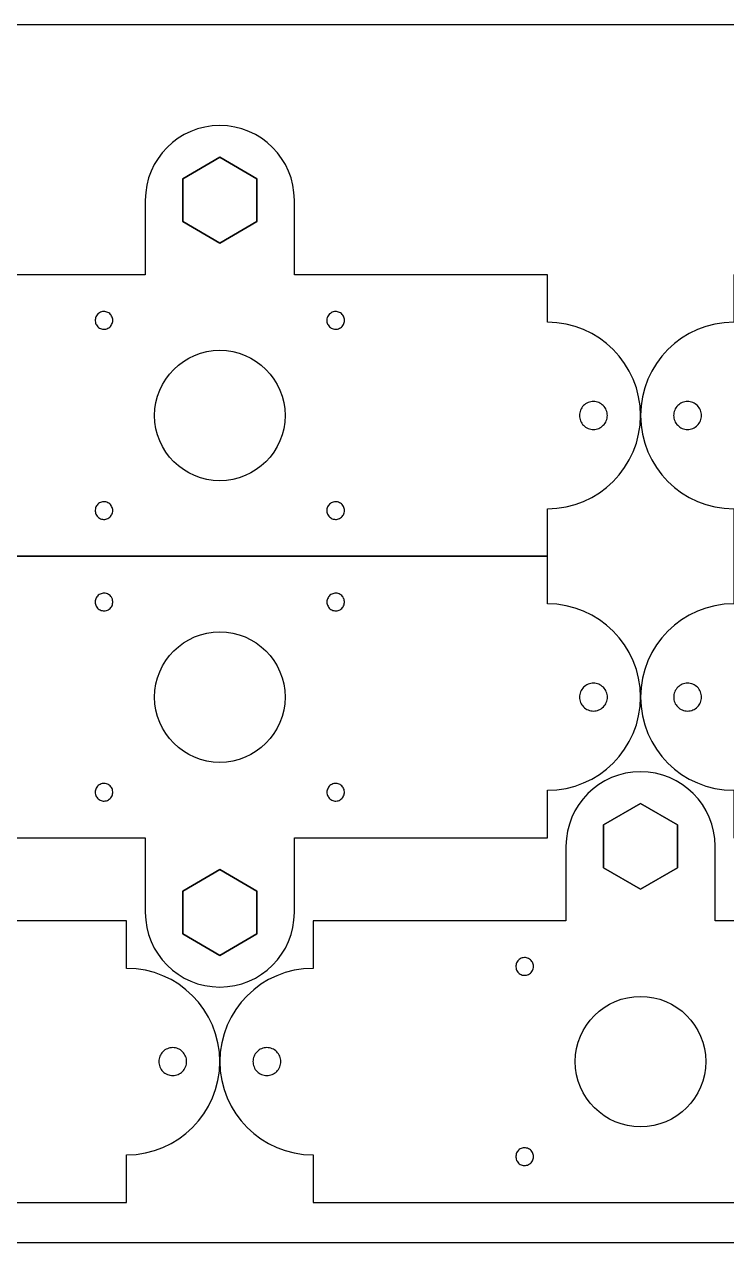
# Model space of a CAD drawing. Header units: millimetres. Extents: x 3269 to 3552, y 1534 to 1664.
# Drawn here: x 3344.6 to 3419.9, y 1533.8 to 1664.4 of the extents above; entities that cross this region are included whole.
import ezdxf

# ---------------------------------------------------------------- set-up
doc = ezdxf.new("R2010")
doc.units = ezdxf.units.MM

msp = doc.modelspace()

# ---------------------------------------------------------------- linework, layer by layer
at = {"color": 244, "true_color": 0x991b1e, "elevation": -6.6}
msp.add_lwpolyline([(3269.2, 1614.27), (3269.2, 1664.42), (3552.2, 1664.42), (3552.2, 1664.42), (3552.2, 1533.75), (3269.2, 1533.75), (3269.2, 1614.27)], dxfattribs=at)
for points, elevation in [([(3373.55, 1637.57), (3373.55, 1645.57, 1), (3357.55, 1645.57), (3357.55, 1637.57), (3330.4, 1637.57), (3330.4, 1632.47, 1), (3330.4, 1612.47), (3330.4, 1607.37), (3400.7, 1607.37), (3400.7, 1612.47, 1), (3400.7, 1632.47), (3400.7, 1637.57)], -6.6), ([(3463.85, 1637.57), (3463.85, 1645.57, 1), (3447.85, 1645.57), (3447.85, 1637.57), (3420.7, 1637.57), (3420.7, 1632.47, 1), (3420.7, 1612.47), (3420.7, 1607.37), (3491, 1607.37), (3491, 1612.47, 1), (3491, 1632.47), (3491, 1637.57)], -6.6), ([(3357.55, 1577.17), (3357.55, 1569.17, 1), (3373.55, 1569.17), (3373.55, 1577.17), (3400.7, 1577.17), (3400.7, 1582.27, 1), (3400.7, 1602.27), (3400.7, 1607.37), (3330.4, 1607.37), (3330.4, 1602.27, 1), (3330.4, 1582.27), (3330.4, 1577.17)], -6.6), ([(3447.85, 1577.17), (3447.85, 1569.17, 1), (3463.85, 1569.17), (3463.85, 1577.17), (3491, 1577.17), (3491, 1582.27, 1), (3491, 1602.27), (3491, 1607.37), (3420.7, 1607.37), (3420.7, 1602.27, 1), (3420.7, 1582.27), (3420.7, 1577.17)], -6.6), ([(3328.4, 1568.27), (3328.4, 1576.27, 1), (3312.4, 1576.27), (3312.4, 1568.27), (3285.25, 1568.27), (3285.25, 1563.17, 1), (3285.25, 1543.17), (3285.25, 1538.07), (3355.55, 1538.07), (3355.55, 1543.17, 1), (3355.55, 1563.17), (3355.55, 1568.27)], -4), ([(3418.7, 1568.27), (3418.7, 1576.27, 1), (3402.7, 1576.27), (3402.7, 1568.27), (3375.55, 1568.27), (3375.55, 1563.17, 1), (3375.55, 1543.17), (3375.55, 1538.07), (3445.85, 1538.07), (3445.85, 1543.17, 1), (3445.85, 1563.17), (3445.85, 1568.27)], -4)]:
    msp.add_lwpolyline(points, format="xyb", close=True, dxfattribs=dict(elevation=elevation))
at = {"flags": 128}
for points, elevation in [([(3361.57, 1647.87), (3365.54, 1650.17), (3369.52, 1647.87), (3369.52, 1643.27), (3365.54, 1640.97), (3361.57, 1643.27), (3361.57, 1647.87)], -3.6), ([(3365.54, 1650.17), (3361.57, 1647.87), (3361.57, 1643.27), (3365.54, 1640.97), (3369.52, 1643.27), (3369.52, 1647.87), (3365.54, 1650.17)], -3.6), ([(3354.06, 1632.68), (3354.05, 1632.8), (3354.03, 1632.91), (3353.99, 1633.02), (3353.94, 1633.12), (3353.88, 1633.22), (3353.81, 1633.32), (3353.73, 1633.4), (3353.64, 1633.47), (3353.53, 1633.52), (3353.42, 1633.57), (3353.32, 1633.6), (3353.2, 1633.62), (3353.08, 1633.63), (3352.97, 1633.61), (3352.86, 1633.59), (3352.74, 1633.55), (3352.64, 1633.5), (3352.54, 1633.43), (3352.45, 1633.36), (3352.38, 1633.27), (3352.31, 1633.18), (3352.25, 1633.07), (3352.21, 1632.97), (3352.19, 1632.85), (3352.17, 1632.73), (3352.17, 1632.62), (3352.19, 1632.5), (3352.21, 1632.39), (3352.25, 1632.28), (3352.31, 1632.18), (3352.38, 1632.08), (3352.45, 1631.99), (3352.54, 1631.92), (3352.64, 1631.85), (3352.74, 1631.8), (3352.86, 1631.76), (3352.97, 1631.74), (3353.08, 1631.73), (3353.2, 1631.73), (3353.32, 1631.75), (3353.42, 1631.78), (3353.53, 1631.83), (3353.64, 1631.89), (3353.73, 1631.95), (3353.81, 1632.03), (3353.88, 1632.13), (3353.94, 1632.23), (3353.99, 1632.33), (3354.03, 1632.44), (3354.05, 1632.56), (3354.06, 1632.68)], -3.6), ([(3354.06, 1632.68), (3354.05, 1632.8), (3354.03, 1632.91), (3353.99, 1633.02), (3353.94, 1633.12), (3353.88, 1633.22), (3353.81, 1633.32), (3353.73, 1633.4), (3353.64, 1633.47), (3353.53, 1633.52), (3353.42, 1633.57), (3353.32, 1633.6), (3353.2, 1633.62), (3353.08, 1633.63), (3352.97, 1633.61), (3352.86, 1633.59), (3352.74, 1633.55), (3352.64, 1633.5), (3352.54, 1633.43), (3352.45, 1633.36), (3352.38, 1633.27), (3352.31, 1633.18), (3352.25, 1633.07), (3352.21, 1632.97), (3352.19, 1632.85), (3352.17, 1632.73), (3352.17, 1632.62), (3352.19, 1632.5), (3352.21, 1632.39), (3352.25, 1632.28), (3352.31, 1632.18), (3352.38, 1632.08), (3352.45, 1631.99), (3352.54, 1631.92), (3352.64, 1631.85), (3352.74, 1631.8), (3352.86, 1631.76), (3352.97, 1631.74), (3353.08, 1631.73), (3353.2, 1631.73), (3353.32, 1631.75), (3353.42, 1631.78), (3353.53, 1631.83), (3353.64, 1631.89), (3353.73, 1631.95), (3353.81, 1632.03), (3353.88, 1632.13), (3353.94, 1632.23), (3353.99, 1632.33), (3354.03, 1632.44), (3354.05, 1632.56), (3354.06, 1632.68)], -3.6), ([(3378.92, 1632.68), (3378.92, 1632.8), (3378.9, 1632.91), (3378.86, 1633.02), (3378.81, 1633.12), (3378.75, 1633.22), (3378.68, 1633.32), (3378.59, 1633.4), (3378.5, 1633.47), (3378.4, 1633.52), (3378.29, 1633.57), (3378.18, 1633.6), (3378.07, 1633.62), (3377.95, 1633.63), (3377.84, 1633.61), (3377.72, 1633.59), (3377.61, 1633.55), (3377.51, 1633.5), (3377.41, 1633.43), (3377.32, 1633.36), (3377.25, 1633.27), (3377.18, 1633.18), (3377.12, 1633.07), (3377.08, 1632.97), (3377.05, 1632.85), (3377.04, 1632.73), (3377.04, 1632.62), (3377.05, 1632.5), (3377.08, 1632.39), (3377.12, 1632.28), (3377.18, 1632.18), (3377.25, 1632.08), (3377.32, 1631.99), (3377.41, 1631.92), (3377.51, 1631.85), (3377.61, 1631.8), (3377.72, 1631.76), (3377.84, 1631.74), (3377.95, 1631.73), (3378.07, 1631.73), (3378.18, 1631.75), (3378.29, 1631.78), (3378.4, 1631.83), (3378.5, 1631.89), (3378.59, 1631.95), (3378.68, 1632.03), (3378.75, 1632.13), (3378.81, 1632.23), (3378.86, 1632.33), (3378.9, 1632.44), (3378.92, 1632.56), (3378.92, 1632.68)], -3.6), ([(3407.14, 1622.47), (3407.13, 1622.62), (3407.11, 1622.76), (3407.08, 1622.91), (3407.03, 1623.05), (3406.96, 1623.18), (3406.89, 1623.3), (3406.8, 1623.42), (3406.7, 1623.53), (3406.59, 1623.63), (3406.47, 1623.72), (3406.35, 1623.79), (3406.22, 1623.85), (3406.08, 1623.91), (3405.93, 1623.94), (3405.79, 1623.96), (3405.64, 1623.97), (3405.5, 1623.96), (3405.35, 1623.94), (3405.21, 1623.91), (3405.07, 1623.85), (3404.94, 1623.79), (3404.81, 1623.72), (3404.7, 1623.63), (3404.59, 1623.53), (3404.49, 1623.42), (3404.4, 1623.3), (3404.33, 1623.18), (3404.26, 1623.05), (3404.21, 1622.91), (3404.18, 1622.76), (3404.16, 1622.62), (3404.15, 1622.47), (3404.16, 1622.33), (3404.18, 1622.18), (3404.21, 1622.04), (3404.26, 1621.9), (3404.33, 1621.77), (3404.4, 1621.64), (3404.49, 1621.52), (3404.59, 1621.42), (3404.7, 1621.32), (3404.81, 1621.23), (3404.94, 1621.15), (3405.07, 1621.09), (3405.21, 1621.04), (3405.35, 1621.01), (3405.5, 1620.98), (3405.64, 1620.98), (3405.79, 1620.98), (3405.93, 1621.01), (3406.08, 1621.04), (3406.22, 1621.09), (3406.35, 1621.15), (3406.47, 1621.23), (3406.59, 1621.32), (3406.7, 1621.42), (3406.8, 1621.52), (3406.89, 1621.64), (3406.96, 1621.77), (3407.03, 1621.9), (3407.08, 1622.04), (3407.11, 1622.18), (3407.13, 1622.33), (3407.14, 1622.47)], -3.6), ([(3407.14, 1622.47), (3407.13, 1622.62), (3407.11, 1622.76), (3407.08, 1622.91), (3407.03, 1623.05), (3406.96, 1623.18), (3406.89, 1623.3), (3406.8, 1623.42), (3406.7, 1623.53), (3406.59, 1623.63), (3406.47, 1623.72), (3406.35, 1623.79), (3406.22, 1623.85), (3406.08, 1623.91), (3405.93, 1623.94), (3405.79, 1623.96), (3405.64, 1623.97), (3405.5, 1623.96), (3405.35, 1623.94), (3405.21, 1623.91), (3405.07, 1623.85), (3404.94, 1623.79), (3404.81, 1623.72), (3404.7, 1623.63), (3404.59, 1623.53), (3404.49, 1623.42), (3404.4, 1623.3), (3404.33, 1623.18), (3404.26, 1623.05), (3404.21, 1622.91), (3404.18, 1622.76), (3404.16, 1622.62), (3404.15, 1622.47), (3404.16, 1622.33), (3404.18, 1622.18), (3404.21, 1622.04), (3404.26, 1621.9), (3404.33, 1621.77), (3404.4, 1621.64), (3404.49, 1621.52), (3404.59, 1621.42), (3404.7, 1621.32), (3404.81, 1621.23), (3404.94, 1621.15), (3405.07, 1621.09), (3405.21, 1621.04), (3405.35, 1621.01), (3405.5, 1620.98), (3405.64, 1620.98), (3405.79, 1620.98), (3405.93, 1621.01), (3406.08, 1621.04), (3406.22, 1621.09), (3406.35, 1621.15), (3406.47, 1621.23), (3406.59, 1621.32), (3406.7, 1621.42), (3406.8, 1621.52), (3406.89, 1621.64), (3406.96, 1621.77), (3407.03, 1621.9), (3407.08, 1622.04), (3407.11, 1622.18), (3407.13, 1622.33), (3407.14, 1622.47)], -3.6), ([(3417.24, 1622.47), (3417.24, 1622.62), (3417.21, 1622.76), (3417.18, 1622.91), (3417.13, 1623.05), (3417.07, 1623.18), (3416.99, 1623.3), (3416.9, 1623.42), (3416.81, 1623.53), (3416.7, 1623.63), (3416.58, 1623.72), (3416.45, 1623.79), (3416.32, 1623.85), (3416.18, 1623.91), (3416.04, 1623.94), (3415.9, 1623.96), (3415.75, 1623.97), (3415.6, 1623.96), (3415.46, 1623.94), (3415.32, 1623.91), (3415.17, 1623.85), (3415.04, 1623.79), (3414.92, 1623.72), (3414.8, 1623.63), (3414.69, 1623.53), (3414.59, 1623.42), (3414.5, 1623.3), (3414.43, 1623.18), (3414.37, 1623.05), (3414.32, 1622.91), (3414.28, 1622.76), (3414.26, 1622.62), (3414.25, 1622.47), (3414.26, 1622.33), (3414.28, 1622.18), (3414.32, 1622.04), (3414.37, 1621.9), (3414.43, 1621.77), (3414.5, 1621.64), (3414.59, 1621.52), (3414.69, 1621.42), (3414.8, 1621.32), (3414.92, 1621.23), (3415.04, 1621.15), (3415.17, 1621.09), (3415.32, 1621.04), (3415.46, 1621.01), (3415.6, 1620.98), (3415.75, 1620.98), (3415.9, 1620.98), (3416.04, 1621.01), (3416.18, 1621.04), (3416.32, 1621.09), (3416.45, 1621.15), (3416.58, 1621.23), (3416.7, 1621.32), (3416.81, 1621.42), (3416.9, 1621.52), (3416.99, 1621.64), (3417.07, 1621.77), (3417.13, 1621.9), (3417.18, 1622.04), (3417.21, 1622.18), (3417.24, 1622.33), (3417.24, 1622.47)], -3.6), ([(3417.24, 1622.47), (3417.24, 1622.62), (3417.21, 1622.76), (3417.18, 1622.91), (3417.13, 1623.05), (3417.07, 1623.18), (3416.99, 1623.3), (3416.9, 1623.42), (3416.81, 1623.53), (3416.7, 1623.63), (3416.58, 1623.72), (3416.45, 1623.79), (3416.32, 1623.85), (3416.18, 1623.91), (3416.04, 1623.94), (3415.9, 1623.96), (3415.75, 1623.97), (3415.6, 1623.96), (3415.46, 1623.94), (3415.32, 1623.91), (3415.17, 1623.85), (3415.04, 1623.79), (3414.92, 1623.72), (3414.8, 1623.63), (3414.69, 1623.53), (3414.59, 1623.42), (3414.5, 1623.3), (3414.43, 1623.18), (3414.37, 1623.05), (3414.32, 1622.91), (3414.28, 1622.76), (3414.26, 1622.62), (3414.25, 1622.47), (3414.26, 1622.33), (3414.28, 1622.18), (3414.32, 1622.04), (3414.37, 1621.9), (3414.43, 1621.77), (3414.5, 1621.64), (3414.59, 1621.52), (3414.69, 1621.42), (3414.8, 1621.32), (3414.92, 1621.23), (3415.04, 1621.15), (3415.17, 1621.09), (3415.32, 1621.04), (3415.46, 1621.01), (3415.6, 1620.98), (3415.75, 1620.98), (3415.9, 1620.98), (3416.04, 1621.01), (3416.18, 1621.04), (3416.32, 1621.09), (3416.45, 1621.15), (3416.58, 1621.23), (3416.7, 1621.32), (3416.81, 1621.42), (3416.9, 1621.52), (3416.99, 1621.64), (3417.07, 1621.77), (3417.13, 1621.9), (3417.18, 1622.04), (3417.21, 1622.18), (3417.24, 1622.33), (3417.24, 1622.47)], -3.6), ([(3354.06, 1612.28), (3354.05, 1612.4), (3354.03, 1612.51), (3353.99, 1612.62), (3353.94, 1612.72), (3353.88, 1612.82), (3353.81, 1612.92), (3353.73, 1613), (3353.64, 1613.07), (3353.53, 1613.12), (3353.42, 1613.17), (3353.32, 1613.2), (3353.2, 1613.22), (3353.08, 1613.23), (3352.97, 1613.21), (3352.86, 1613.19), (3352.74, 1613.15), (3352.64, 1613.1), (3352.54, 1613.03), (3352.45, 1612.96), (3352.38, 1612.87), (3352.31, 1612.78), (3352.25, 1612.67), (3352.21, 1612.57), (3352.19, 1612.45), (3352.17, 1612.33), (3352.17, 1612.22), (3352.19, 1612.1), (3352.21, 1611.99), (3352.25, 1611.88), (3352.31, 1611.78), (3352.38, 1611.68), (3352.45, 1611.59), (3352.54, 1611.52), (3352.64, 1611.45), (3352.74, 1611.4), (3352.86, 1611.36), (3352.97, 1611.34), (3353.08, 1611.33), (3353.2, 1611.33), (3353.32, 1611.35), (3353.42, 1611.38), (3353.53, 1611.43), (3353.64, 1611.49), (3353.73, 1611.55), (3353.81, 1611.63), (3353.88, 1611.73), (3353.94, 1611.83), (3353.99, 1611.93), (3354.03, 1612.04), (3354.05, 1612.16), (3354.06, 1612.28)], -3.6), ([(3354.06, 1612.28), (3354.05, 1612.4), (3354.03, 1612.51), (3353.99, 1612.62), (3353.94, 1612.72), (3353.88, 1612.82), (3353.81, 1612.92), (3353.73, 1613), (3353.64, 1613.07), (3353.53, 1613.12), (3353.42, 1613.17), (3353.32, 1613.2), (3353.2, 1613.22), (3353.08, 1613.23), (3352.97, 1613.21), (3352.86, 1613.19), (3352.74, 1613.15), (3352.64, 1613.1), (3352.54, 1613.03), (3352.45, 1612.96), (3352.38, 1612.87), (3352.31, 1612.78), (3352.25, 1612.67), (3352.21, 1612.57), (3352.19, 1612.45), (3352.17, 1612.33), (3352.17, 1612.22), (3352.19, 1612.1), (3352.21, 1611.99), (3352.25, 1611.88), (3352.31, 1611.78), (3352.38, 1611.68), (3352.45, 1611.59), (3352.54, 1611.52), (3352.64, 1611.45), (3352.74, 1611.4), (3352.86, 1611.36), (3352.97, 1611.34), (3353.08, 1611.33), (3353.2, 1611.33), (3353.32, 1611.35), (3353.42, 1611.38), (3353.53, 1611.43), (3353.64, 1611.49), (3353.73, 1611.55), (3353.81, 1611.63), (3353.88, 1611.73), (3353.94, 1611.83), (3353.99, 1611.93), (3354.03, 1612.04), (3354.05, 1612.16), (3354.06, 1612.28)], -3.6), ([(3378.92, 1612.28), (3378.92, 1612.4), (3378.9, 1612.51), (3378.86, 1612.62), (3378.81, 1612.72), (3378.75, 1612.82), (3378.68, 1612.92), (3378.59, 1613), (3378.5, 1613.07), (3378.4, 1613.12), (3378.29, 1613.17), (3378.18, 1613.2), (3378.07, 1613.22), (3377.95, 1613.23), (3377.84, 1613.21), (3377.72, 1613.19), (3377.61, 1613.15), (3377.51, 1613.1), (3377.41, 1613.03), (3377.32, 1612.96), (3377.25, 1612.87), (3377.18, 1612.78), (3377.12, 1612.67), (3377.08, 1612.57), (3377.05, 1612.45), (3377.04, 1612.33), (3377.04, 1612.22), (3377.05, 1612.1), (3377.08, 1611.99), (3377.12, 1611.88), (3377.18, 1611.78), (3377.25, 1611.68), (3377.32, 1611.59), (3377.41, 1611.52), (3377.51, 1611.45), (3377.61, 1611.4), (3377.72, 1611.36), (3377.84, 1611.34), (3377.95, 1611.33), (3378.07, 1611.33), (3378.18, 1611.35), (3378.29, 1611.38), (3378.4, 1611.43), (3378.5, 1611.49), (3378.59, 1611.55), (3378.68, 1611.63), (3378.75, 1611.73), (3378.81, 1611.83), (3378.86, 1611.93), (3378.9, 1612.04), (3378.92, 1612.16), (3378.92, 1612.28)], -3.6), ([(3378.92, 1612.28), (3378.92, 1612.4), (3378.9, 1612.51), (3378.86, 1612.62), (3378.81, 1612.72), (3378.75, 1612.82), (3378.68, 1612.92), (3378.59, 1613), (3378.5, 1613.07), (3378.4, 1613.12), (3378.29, 1613.17), (3378.18, 1613.2), (3378.07, 1613.22), (3377.95, 1613.23), (3377.84, 1613.21), (3377.72, 1613.19), (3377.61, 1613.15), (3377.51, 1613.1), (3377.41, 1613.03), (3377.32, 1612.96), (3377.25, 1612.87), (3377.18, 1612.78), (3377.12, 1612.67), (3377.08, 1612.57), (3377.05, 1612.45), (3377.04, 1612.33), (3377.04, 1612.22), (3377.05, 1612.1), (3377.08, 1611.99), (3377.12, 1611.88), (3377.18, 1611.78), (3377.25, 1611.68), (3377.32, 1611.59), (3377.41, 1611.52), (3377.51, 1611.45), (3377.61, 1611.4), (3377.72, 1611.36), (3377.84, 1611.34), (3377.95, 1611.33), (3378.07, 1611.33), (3378.18, 1611.35), (3378.29, 1611.38), (3378.4, 1611.43), (3378.5, 1611.49), (3378.59, 1611.55), (3378.68, 1611.63), (3378.75, 1611.73), (3378.81, 1611.83), (3378.86, 1611.93), (3378.9, 1612.04), (3378.92, 1612.16), (3378.92, 1612.28)], -3.6), ([(3352.17, 1602.47), (3352.18, 1602.35), (3352.2, 1602.23), (3352.24, 1602.12), (3352.29, 1602.02), (3352.35, 1601.92), (3352.42, 1601.82), (3352.5, 1601.74), (3352.6, 1601.68), (3352.7, 1601.62), (3352.81, 1601.57), (3352.91, 1601.54), (3353.03, 1601.52), (3353.15, 1601.52), (3353.26, 1601.53), (3353.37, 1601.55), (3353.49, 1601.59), (3353.59, 1601.64), (3353.69, 1601.71), (3353.78, 1601.78), (3353.85, 1601.87), (3353.92, 1601.96), (3353.98, 1602.07), (3354.02, 1602.18), (3354.04, 1602.29), (3354.06, 1602.41), (3354.06, 1602.52), (3354.04, 1602.64), (3354.02, 1602.76), (3353.98, 1602.86), (3353.92, 1602.97), (3353.85, 1603.06), (3353.78, 1603.15), (3353.69, 1603.22), (3353.59, 1603.29), (3353.49, 1603.34), (3353.37, 1603.38), (3353.26, 1603.4), (3353.15, 1603.41), (3353.03, 1603.41), (3352.91, 1603.39), (3352.81, 1603.36), (3352.7, 1603.31), (3352.6, 1603.26), (3352.5, 1603.19), (3352.42, 1603.11), (3352.35, 1603.01), (3352.29, 1602.91), (3352.24, 1602.81), (3352.2, 1602.7), (3352.18, 1602.58), (3352.17, 1602.47)], -3.6), ([(3352.17, 1602.47), (3352.18, 1602.35), (3352.2, 1602.23), (3352.24, 1602.12), (3352.29, 1602.02), (3352.35, 1601.92), (3352.42, 1601.82), (3352.5, 1601.74), (3352.6, 1601.68), (3352.7, 1601.62), (3352.81, 1601.57), (3352.91, 1601.54), (3353.03, 1601.52), (3353.15, 1601.52), (3353.26, 1601.53), (3353.37, 1601.55), (3353.49, 1601.59), (3353.59, 1601.64), (3353.69, 1601.71), (3353.78, 1601.78), (3353.85, 1601.87), (3353.92, 1601.96), (3353.98, 1602.07), (3354.02, 1602.18), (3354.04, 1602.29), (3354.06, 1602.41), (3354.06, 1602.52), (3354.04, 1602.64), (3354.02, 1602.76), (3353.98, 1602.86), (3353.92, 1602.97), (3353.85, 1603.06), (3353.78, 1603.15), (3353.69, 1603.22), (3353.59, 1603.29), (3353.49, 1603.34), (3353.37, 1603.38), (3353.26, 1603.4), (3353.15, 1603.41), (3353.03, 1603.41), (3352.91, 1603.39), (3352.81, 1603.36), (3352.7, 1603.31), (3352.6, 1603.26), (3352.5, 1603.19), (3352.42, 1603.11), (3352.35, 1603.01), (3352.29, 1602.91), (3352.24, 1602.81), (3352.2, 1602.7), (3352.18, 1602.58), (3352.17, 1602.47)], -3.6), ([(3377.04, 1602.47), (3377.05, 1602.35), (3377.07, 1602.23), (3377.1, 1602.12), (3377.16, 1602.02), (3377.22, 1601.92), (3377.29, 1601.82), (3377.37, 1601.74), (3377.46, 1601.68), (3377.57, 1601.62), (3377.67, 1601.57), (3377.78, 1601.54), (3377.9, 1601.52), (3378.01, 1601.52), (3378.13, 1601.53), (3378.24, 1601.55), (3378.36, 1601.59), (3378.46, 1601.64), (3378.55, 1601.71), (3378.65, 1601.78), (3378.72, 1601.87), (3378.79, 1601.96), (3378.84, 1602.07), (3378.88, 1602.18), (3378.91, 1602.29), (3378.93, 1602.41), (3378.93, 1602.52), (3378.91, 1602.64), (3378.88, 1602.76), (3378.84, 1602.86), (3378.79, 1602.97), (3378.72, 1603.06), (3378.65, 1603.15), (3378.55, 1603.22), (3378.46, 1603.29), (3378.36, 1603.34), (3378.24, 1603.38), (3378.13, 1603.4), (3378.01, 1603.41), (3377.9, 1603.41), (3377.78, 1603.39), (3377.67, 1603.36), (3377.57, 1603.31), (3377.46, 1603.26), (3377.37, 1603.19), (3377.29, 1603.11), (3377.22, 1603.01), (3377.16, 1602.91), (3377.1, 1602.81), (3377.07, 1602.7), (3377.05, 1602.58), (3377.04, 1602.47)], -3.6), ([(3377.04, 1602.47), (3377.05, 1602.35), (3377.07, 1602.23), (3377.1, 1602.12), (3377.16, 1602.02), (3377.22, 1601.92), (3377.29, 1601.82), (3377.37, 1601.74), (3377.46, 1601.68), (3377.57, 1601.62), (3377.67, 1601.57), (3377.78, 1601.54), (3377.9, 1601.52), (3378.01, 1601.52), (3378.13, 1601.53), (3378.24, 1601.55), (3378.36, 1601.59), (3378.46, 1601.64), (3378.55, 1601.71), (3378.65, 1601.78), (3378.72, 1601.87), (3378.79, 1601.96), (3378.84, 1602.07), (3378.88, 1602.18), (3378.91, 1602.29), (3378.93, 1602.41), (3378.93, 1602.52), (3378.91, 1602.64), (3378.88, 1602.76), (3378.84, 1602.86), (3378.79, 1602.97), (3378.72, 1603.06), (3378.65, 1603.15), (3378.55, 1603.22), (3378.46, 1603.29), (3378.36, 1603.34), (3378.24, 1603.38), (3378.13, 1603.4), (3378.01, 1603.41), (3377.9, 1603.41), (3377.78, 1603.39), (3377.67, 1603.36), (3377.57, 1603.31), (3377.46, 1603.26), (3377.37, 1603.19), (3377.29, 1603.11), (3377.22, 1603.01), (3377.16, 1602.91), (3377.1, 1602.81), (3377.07, 1602.7), (3377.05, 1602.58), (3377.04, 1602.47)], -3.6), ([(3404.16, 1592.27), (3404.16, 1592.12), (3404.18, 1591.98), (3404.22, 1591.84), (3404.27, 1591.69), (3404.33, 1591.56), (3404.41, 1591.44), (3404.5, 1591.32), (3404.59, 1591.21), (3404.7, 1591.11), (3404.82, 1591.02), (3404.95, 1590.95), (3405.08, 1590.89), (3405.22, 1590.84), (3405.36, 1590.8), (3405.5, 1590.78), (3405.65, 1590.77), (3405.8, 1590.78), (3405.94, 1590.8), (3406.08, 1590.84), (3406.22, 1590.89), (3406.35, 1590.95), (3406.48, 1591.02), (3406.6, 1591.11), (3406.71, 1591.21), (3406.8, 1591.32), (3406.89, 1591.44), (3406.97, 1591.56), (3407.03, 1591.69), (3407.08, 1591.84), (3407.12, 1591.98), (3407.14, 1592.12), (3407.14, 1592.27), (3407.14, 1592.42), (3407.12, 1592.56), (3407.08, 1592.7), (3407.03, 1592.84), (3406.97, 1592.97), (3406.89, 1593.1), (3406.8, 1593.22), (3406.71, 1593.33), (3406.6, 1593.42), (3406.48, 1593.51), (3406.35, 1593.59), (3406.22, 1593.65), (3406.08, 1593.7), (3405.94, 1593.73), (3405.8, 1593.76), (3405.65, 1593.76), (3405.5, 1593.76), (3405.36, 1593.73), (3405.22, 1593.7), (3405.08, 1593.65), (3404.95, 1593.59), (3404.82, 1593.51), (3404.7, 1593.42), (3404.59, 1593.33), (3404.5, 1593.22), (3404.41, 1593.1), (3404.33, 1592.97), (3404.27, 1592.84), (3404.22, 1592.7), (3404.18, 1592.56), (3404.16, 1592.42), (3404.16, 1592.27)], -3.6), ([(3404.16, 1592.27), (3404.16, 1592.12), (3404.18, 1591.98), (3404.22, 1591.84), (3404.27, 1591.69), (3404.33, 1591.56), (3404.41, 1591.44), (3404.5, 1591.32), (3404.59, 1591.21), (3404.7, 1591.11), (3404.82, 1591.02), (3404.95, 1590.95), (3405.08, 1590.89), (3405.22, 1590.84), (3405.36, 1590.8), (3405.5, 1590.78), (3405.65, 1590.77), (3405.8, 1590.78), (3405.94, 1590.8), (3406.08, 1590.84), (3406.22, 1590.89), (3406.35, 1590.95), (3406.48, 1591.02), (3406.6, 1591.11), (3406.71, 1591.21), (3406.8, 1591.32), (3406.89, 1591.44), (3406.97, 1591.56), (3407.03, 1591.69), (3407.08, 1591.84), (3407.12, 1591.98), (3407.14, 1592.12), (3407.14, 1592.27), (3407.14, 1592.42), (3407.12, 1592.56), (3407.08, 1592.7), (3407.03, 1592.84), (3406.97, 1592.97), (3406.89, 1593.1), (3406.8, 1593.22), (3406.71, 1593.33), (3406.6, 1593.42), (3406.48, 1593.51), (3406.35, 1593.59), (3406.22, 1593.65), (3406.08, 1593.7), (3405.94, 1593.73), (3405.8, 1593.76), (3405.65, 1593.76), (3405.5, 1593.76), (3405.36, 1593.73), (3405.22, 1593.7), (3405.08, 1593.65), (3404.95, 1593.59), (3404.82, 1593.51), (3404.7, 1593.42), (3404.59, 1593.33), (3404.5, 1593.22), (3404.41, 1593.1), (3404.33, 1592.97), (3404.27, 1592.84), (3404.22, 1592.7), (3404.18, 1592.56), (3404.16, 1592.42), (3404.16, 1592.27)], -3.6), ([(3414.26, 1592.27), (3414.26, 1592.12), (3414.29, 1591.98), (3414.32, 1591.84), (3414.37, 1591.69), (3414.43, 1591.56), (3414.51, 1591.44), (3414.6, 1591.32), (3414.7, 1591.21), (3414.8, 1591.11), (3414.92, 1591.02), (3415.05, 1590.95), (3415.18, 1590.89), (3415.32, 1590.84), (3415.46, 1590.8), (3415.61, 1590.78), (3415.75, 1590.77), (3415.9, 1590.78), (3416.04, 1590.8), (3416.19, 1590.84), (3416.33, 1590.89), (3416.46, 1590.95), (3416.58, 1591.02), (3416.7, 1591.11), (3416.81, 1591.21), (3416.91, 1591.32), (3417, 1591.44), (3417.07, 1591.56), (3417.13, 1591.69), (3417.19, 1591.84), (3417.22, 1591.98), (3417.24, 1592.12), (3417.25, 1592.27), (3417.24, 1592.42), (3417.22, 1592.56), (3417.19, 1592.7), (3417.13, 1592.84), (3417.07, 1592.97), (3417, 1593.1), (3416.91, 1593.22), (3416.81, 1593.33), (3416.7, 1593.42), (3416.58, 1593.51), (3416.46, 1593.59), (3416.33, 1593.65), (3416.19, 1593.7), (3416.04, 1593.73), (3415.9, 1593.76), (3415.75, 1593.76), (3415.61, 1593.76), (3415.46, 1593.73), (3415.32, 1593.7), (3415.18, 1593.65), (3415.05, 1593.59), (3414.92, 1593.51), (3414.8, 1593.42), (3414.7, 1593.33), (3414.6, 1593.22), (3414.51, 1593.1), (3414.43, 1592.97), (3414.37, 1592.84), (3414.32, 1592.7), (3414.29, 1592.56), (3414.26, 1592.42), (3414.26, 1592.27)], -3.6), ([(3414.26, 1592.27), (3414.26, 1592.12), (3414.29, 1591.98), (3414.32, 1591.84), (3414.37, 1591.69), (3414.43, 1591.56), (3414.51, 1591.44), (3414.6, 1591.32), (3414.7, 1591.21), (3414.8, 1591.11), (3414.92, 1591.02), (3415.05, 1590.95), (3415.18, 1590.89), (3415.32, 1590.84), (3415.46, 1590.8), (3415.61, 1590.78), (3415.75, 1590.77), (3415.9, 1590.78), (3416.04, 1590.8), (3416.19, 1590.84), (3416.33, 1590.89), (3416.46, 1590.95), (3416.58, 1591.02), (3416.7, 1591.11), (3416.81, 1591.21), (3416.91, 1591.32), (3417, 1591.44), (3417.07, 1591.56), (3417.13, 1591.69), (3417.19, 1591.84), (3417.22, 1591.98), (3417.24, 1592.12), (3417.25, 1592.27), (3417.24, 1592.42), (3417.22, 1592.56), (3417.19, 1592.7), (3417.13, 1592.84), (3417.07, 1592.97), (3417, 1593.1), (3416.91, 1593.22), (3416.81, 1593.33), (3416.7, 1593.42), (3416.58, 1593.51), (3416.46, 1593.59), (3416.33, 1593.65), (3416.19, 1593.7), (3416.04, 1593.73), (3415.9, 1593.76), (3415.75, 1593.76), (3415.61, 1593.76), (3415.46, 1593.73), (3415.32, 1593.7), (3415.18, 1593.65), (3415.05, 1593.59), (3414.92, 1593.51), (3414.8, 1593.42), (3414.7, 1593.33), (3414.6, 1593.22), (3414.51, 1593.1), (3414.43, 1592.97), (3414.37, 1592.84), (3414.32, 1592.7), (3414.29, 1592.56), (3414.26, 1592.42), (3414.26, 1592.27)], -3.6), ([(3352.17, 1582.07), (3352.18, 1581.95), (3352.2, 1581.83), (3352.24, 1581.72), (3352.29, 1581.62), (3352.35, 1581.52), (3352.42, 1581.42), (3352.5, 1581.34), (3352.6, 1581.27), (3352.7, 1581.22), (3352.81, 1581.17), (3352.91, 1581.14), (3353.03, 1581.12), (3353.15, 1581.12), (3353.26, 1581.13), (3353.37, 1581.15), (3353.49, 1581.19), (3353.59, 1581.24), (3353.69, 1581.31), (3353.78, 1581.38), (3353.85, 1581.47), (3353.92, 1581.56), (3353.98, 1581.67), (3354.02, 1581.78), (3354.04, 1581.89), (3354.06, 1582.01), (3354.06, 1582.12), (3354.04, 1582.24), (3354.02, 1582.35), (3353.98, 1582.46), (3353.92, 1582.57), (3353.85, 1582.66), (3353.78, 1582.75), (3353.69, 1582.82), (3353.59, 1582.89), (3353.49, 1582.94), (3353.37, 1582.98), (3353.26, 1583), (3353.15, 1583.01), (3353.03, 1583.01), (3352.91, 1582.99), (3352.81, 1582.96), (3352.7, 1582.91), (3352.6, 1582.86), (3352.5, 1582.79), (3352.42, 1582.71), (3352.35, 1582.61), (3352.29, 1582.51), (3352.24, 1582.41), (3352.2, 1582.3), (3352.18, 1582.18), (3352.17, 1582.07)], -3.6), ([(3377.04, 1582.07), (3377.05, 1581.95), (3377.07, 1581.83), (3377.1, 1581.72), (3377.16, 1581.62), (3377.22, 1581.52), (3377.29, 1581.42), (3377.37, 1581.34), (3377.46, 1581.27), (3377.57, 1581.22), (3377.67, 1581.17), (3377.78, 1581.14), (3377.9, 1581.12), (3378.01, 1581.12), (3378.13, 1581.13), (3378.24, 1581.15), (3378.36, 1581.19), (3378.46, 1581.24), (3378.55, 1581.31), (3378.65, 1581.38), (3378.72, 1581.47), (3378.79, 1581.56), (3378.84, 1581.67), (3378.88, 1581.78), (3378.91, 1581.89), (3378.93, 1582.01), (3378.93, 1582.12), (3378.91, 1582.24), (3378.88, 1582.35), (3378.84, 1582.46), (3378.79, 1582.57), (3378.72, 1582.66), (3378.65, 1582.75), (3378.55, 1582.82), (3378.46, 1582.89), (3378.36, 1582.94), (3378.24, 1582.98), (3378.13, 1583), (3378.01, 1583.01), (3377.9, 1583.01), (3377.78, 1582.99), (3377.67, 1582.96), (3377.57, 1582.91), (3377.46, 1582.86), (3377.37, 1582.79), (3377.29, 1582.71), (3377.22, 1582.61), (3377.16, 1582.51), (3377.1, 1582.41), (3377.07, 1582.3), (3377.05, 1582.18), (3377.04, 1582.07)], -3.6), ([(3377.04, 1582.07), (3377.05, 1581.95), (3377.07, 1581.83), (3377.1, 1581.72), (3377.16, 1581.62), (3377.22, 1581.52), (3377.29, 1581.42), (3377.37, 1581.34), (3377.46, 1581.27), (3377.57, 1581.22), (3377.67, 1581.17), (3377.78, 1581.14), (3377.9, 1581.12), (3378.01, 1581.12), (3378.13, 1581.13), (3378.24, 1581.15), (3378.36, 1581.19), (3378.46, 1581.24), (3378.55, 1581.31), (3378.65, 1581.38), (3378.72, 1581.47), (3378.79, 1581.56), (3378.84, 1581.67), (3378.88, 1581.78), (3378.91, 1581.89), (3378.93, 1582.01), (3378.93, 1582.12), (3378.91, 1582.24), (3378.88, 1582.35), (3378.84, 1582.46), (3378.79, 1582.57), (3378.72, 1582.66), (3378.65, 1582.75), (3378.55, 1582.82), (3378.46, 1582.89), (3378.36, 1582.94), (3378.24, 1582.98), (3378.13, 1583), (3378.01, 1583.01), (3377.9, 1583.01), (3377.78, 1582.99), (3377.67, 1582.96), (3377.57, 1582.91), (3377.46, 1582.86), (3377.37, 1582.79), (3377.29, 1582.71), (3377.22, 1582.61), (3377.16, 1582.51), (3377.1, 1582.41), (3377.07, 1582.3), (3377.05, 1582.18), (3377.04, 1582.07)], -3.6), ([(3406.72, 1578.57), (3410.69, 1580.87), (3414.67, 1578.57), (3414.67, 1573.97), (3410.69, 1571.67), (3406.72, 1573.97), (3406.72, 1578.57)], -1), ([(3410.69, 1580.87), (3406.72, 1578.57), (3406.72, 1573.97), (3410.69, 1571.67), (3414.67, 1573.97), (3414.67, 1578.57), (3410.69, 1580.87)], -1), ([(3369.53, 1566.87), (3365.55, 1564.57), (3361.58, 1566.87), (3361.58, 1571.47), (3365.55, 1573.77), (3369.53, 1571.47), (3369.53, 1566.87)], -3.6), ([(3365.55, 1564.57), (3369.53, 1566.87), (3369.53, 1571.47), (3365.55, 1573.77), (3361.58, 1571.47), (3361.58, 1566.87), (3365.55, 1564.57)], -3.6), ([(3399.21, 1563.38), (3399.2, 1563.5), (3399.18, 1563.61), (3399.14, 1563.72), (3399.09, 1563.82), (3399.03, 1563.92), (3398.96, 1564.02), (3398.88, 1564.1), (3398.79, 1564.17), (3398.68, 1564.22), (3398.57, 1564.27), (3398.47, 1564.3), (3398.35, 1564.32), (3398.23, 1564.33), (3398.12, 1564.31), (3398.01, 1564.29), (3397.89, 1564.25), (3397.79, 1564.2), (3397.69, 1564.13), (3397.6, 1564.06), (3397.53, 1563.97), (3397.46, 1563.88), (3397.4, 1563.77), (3397.36, 1563.67), (3397.34, 1563.55), (3397.32, 1563.43), (3397.32, 1563.32), (3397.34, 1563.2), (3397.36, 1563.09), (3397.4, 1562.98), (3397.46, 1562.88), (3397.53, 1562.78), (3397.6, 1562.69), (3397.69, 1562.62), (3397.79, 1562.55), (3397.89, 1562.5), (3398.01, 1562.46), (3398.12, 1562.44), (3398.23, 1562.43), (3398.35, 1562.43), (3398.47, 1562.45), (3398.57, 1562.48), (3398.68, 1562.53), (3398.79, 1562.59), (3398.88, 1562.65), (3398.96, 1562.73), (3399.03, 1562.83), (3399.09, 1562.93), (3399.14, 1563.03), (3399.18, 1563.14), (3399.2, 1563.26), (3399.21, 1563.38)], -1), ([(3399.21, 1563.38), (3399.2, 1563.5), (3399.18, 1563.61), (3399.14, 1563.72), (3399.09, 1563.82), (3399.03, 1563.92), (3398.96, 1564.02), (3398.88, 1564.1), (3398.79, 1564.17), (3398.68, 1564.22), (3398.57, 1564.27), (3398.47, 1564.3), (3398.35, 1564.32), (3398.23, 1564.33), (3398.12, 1564.31), (3398.01, 1564.29), (3397.89, 1564.25), (3397.79, 1564.2), (3397.69, 1564.13), (3397.6, 1564.06), (3397.53, 1563.97), (3397.46, 1563.88), (3397.4, 1563.77), (3397.36, 1563.67), (3397.34, 1563.55), (3397.32, 1563.43), (3397.32, 1563.32), (3397.34, 1563.2), (3397.36, 1563.09), (3397.4, 1562.98), (3397.46, 1562.88), (3397.53, 1562.78), (3397.6, 1562.69), (3397.69, 1562.62), (3397.79, 1562.55), (3397.89, 1562.5), (3398.01, 1562.46), (3398.12, 1562.44), (3398.23, 1562.43), (3398.35, 1562.43), (3398.47, 1562.45), (3398.57, 1562.48), (3398.68, 1562.53), (3398.79, 1562.59), (3398.88, 1562.65), (3398.96, 1562.73), (3399.03, 1562.83), (3399.09, 1562.93), (3399.14, 1563.03), (3399.18, 1563.14), (3399.2, 1563.26), (3399.21, 1563.38)], -1), ([(3361.99, 1553.17), (3361.98, 1553.32), (3361.96, 1553.46), (3361.93, 1553.61), (3361.88, 1553.75), (3361.81, 1553.88), (3361.74, 1554), (3361.65, 1554.12), (3361.55, 1554.23), (3361.44, 1554.33), (3361.32, 1554.42), (3361.2, 1554.49), (3361.07, 1554.55), (3360.93, 1554.61), (3360.78, 1554.64), (3360.64, 1554.66), (3360.49, 1554.67), (3360.35, 1554.66), (3360.2, 1554.64), (3360.06, 1554.61), (3359.92, 1554.55), (3359.79, 1554.49), (3359.66, 1554.42), (3359.55, 1554.33), (3359.44, 1554.23), (3359.34, 1554.12), (3359.25, 1554), (3359.18, 1553.88), (3359.11, 1553.75), (3359.06, 1553.61), (3359.03, 1553.46), (3359.01, 1553.32), (3359, 1553.17), (3359.01, 1553.03), (3359.03, 1552.88), (3359.06, 1552.74), (3359.11, 1552.6), (3359.18, 1552.47), (3359.25, 1552.34), (3359.34, 1552.22), (3359.44, 1552.12), (3359.55, 1552.02), (3359.66, 1551.93), (3359.79, 1551.85), (3359.92, 1551.79), (3360.06, 1551.74), (3360.2, 1551.71), (3360.35, 1551.68), (3360.49, 1551.68), (3360.64, 1551.68), (3360.78, 1551.71), (3360.93, 1551.74), (3361.07, 1551.79), (3361.2, 1551.85), (3361.32, 1551.93), (3361.44, 1552.02), (3361.55, 1552.12), (3361.65, 1552.22), (3361.74, 1552.34), (3361.81, 1552.47), (3361.88, 1552.6), (3361.93, 1552.74), (3361.96, 1552.88), (3361.98, 1553.03), (3361.99, 1553.17)], -1), ([(3361.99, 1553.17), (3361.98, 1553.32), (3361.96, 1553.46), (3361.93, 1553.61), (3361.88, 1553.75), (3361.81, 1553.88), (3361.74, 1554), (3361.65, 1554.12), (3361.55, 1554.23), (3361.44, 1554.33), (3361.32, 1554.42), (3361.2, 1554.49), (3361.07, 1554.55), (3360.93, 1554.61), (3360.78, 1554.64), (3360.64, 1554.66), (3360.49, 1554.67), (3360.35, 1554.66), (3360.2, 1554.64), (3360.06, 1554.61), (3359.92, 1554.55), (3359.79, 1554.49), (3359.66, 1554.42), (3359.55, 1554.33), (3359.44, 1554.23), (3359.34, 1554.12), (3359.25, 1554), (3359.18, 1553.88), (3359.11, 1553.75), (3359.06, 1553.61), (3359.03, 1553.46), (3359.01, 1553.32), (3359, 1553.17), (3359.01, 1553.03), (3359.03, 1552.88), (3359.06, 1552.74), (3359.11, 1552.6), (3359.18, 1552.47), (3359.25, 1552.34), (3359.34, 1552.22), (3359.44, 1552.12), (3359.55, 1552.02), (3359.66, 1551.93), (3359.79, 1551.85), (3359.92, 1551.79), (3360.06, 1551.74), (3360.2, 1551.71), (3360.35, 1551.68), (3360.49, 1551.68), (3360.64, 1551.68), (3360.78, 1551.71), (3360.93, 1551.74), (3361.07, 1551.79), (3361.2, 1551.85), (3361.32, 1551.93), (3361.44, 1552.02), (3361.55, 1552.12), (3361.65, 1552.22), (3361.74, 1552.34), (3361.81, 1552.47), (3361.88, 1552.6), (3361.93, 1552.74), (3361.96, 1552.88), (3361.98, 1553.03), (3361.99, 1553.17)], -1), ([(3372.09, 1553.17), (3372.09, 1553.32), (3372.06, 1553.46), (3372.03, 1553.61), (3371.98, 1553.75), (3371.92, 1553.88), (3371.84, 1554), (3371.75, 1554.12), (3371.66, 1554.23), (3371.55, 1554.33), (3371.43, 1554.42), (3371.3, 1554.49), (3371.17, 1554.55), (3371.03, 1554.61), (3370.89, 1554.64), (3370.75, 1554.66), (3370.6, 1554.67), (3370.45, 1554.66), (3370.31, 1554.64), (3370.17, 1554.61), (3370.02, 1554.55), (3369.89, 1554.49), (3369.77, 1554.42), (3369.65, 1554.33), (3369.54, 1554.23), (3369.44, 1554.12), (3369.35, 1554), (3369.28, 1553.88), (3369.22, 1553.75), (3369.17, 1553.61), (3369.13, 1553.46), (3369.11, 1553.32), (3369.1, 1553.17), (3369.11, 1553.03), (3369.13, 1552.88), (3369.17, 1552.74), (3369.22, 1552.6), (3369.28, 1552.47), (3369.35, 1552.34), (3369.44, 1552.22), (3369.54, 1552.12), (3369.65, 1552.02), (3369.77, 1551.93), (3369.89, 1551.85), (3370.02, 1551.79), (3370.17, 1551.74), (3370.31, 1551.71), (3370.45, 1551.68), (3370.6, 1551.68), (3370.75, 1551.68), (3370.89, 1551.71), (3371.03, 1551.74), (3371.17, 1551.79), (3371.3, 1551.85), (3371.43, 1551.93), (3371.55, 1552.02), (3371.66, 1552.12), (3371.75, 1552.22), (3371.84, 1552.34), (3371.92, 1552.47), (3371.98, 1552.6), (3372.03, 1552.74), (3372.06, 1552.88), (3372.09, 1553.03), (3372.09, 1553.17)], -1), ([(3372.09, 1553.17), (3372.09, 1553.32), (3372.06, 1553.46), (3372.03, 1553.61), (3371.98, 1553.75), (3371.92, 1553.88), (3371.84, 1554), (3371.75, 1554.12), (3371.66, 1554.23), (3371.55, 1554.33), (3371.43, 1554.42), (3371.3, 1554.49), (3371.17, 1554.55), (3371.03, 1554.61), (3370.89, 1554.64), (3370.75, 1554.66), (3370.6, 1554.67), (3370.45, 1554.66), (3370.31, 1554.64), (3370.17, 1554.61), (3370.02, 1554.55), (3369.89, 1554.49), (3369.77, 1554.42), (3369.65, 1554.33), (3369.54, 1554.23), (3369.44, 1554.12), (3369.35, 1554), (3369.28, 1553.88), (3369.22, 1553.75), (3369.17, 1553.61), (3369.13, 1553.46), (3369.11, 1553.32), (3369.1, 1553.17), (3369.11, 1553.03), (3369.13, 1552.88), (3369.17, 1552.74), (3369.22, 1552.6), (3369.28, 1552.47), (3369.35, 1552.34), (3369.44, 1552.22), (3369.54, 1552.12), (3369.65, 1552.02), (3369.77, 1551.93), (3369.89, 1551.85), (3370.02, 1551.79), (3370.17, 1551.74), (3370.31, 1551.71), (3370.45, 1551.68), (3370.6, 1551.68), (3370.75, 1551.68), (3370.89, 1551.71), (3371.03, 1551.74), (3371.17, 1551.79), (3371.3, 1551.85), (3371.43, 1551.93), (3371.55, 1552.02), (3371.66, 1552.12), (3371.75, 1552.22), (3371.84, 1552.34), (3371.92, 1552.47), (3371.98, 1552.6), (3372.03, 1552.74), (3372.06, 1552.88), (3372.09, 1553.03), (3372.09, 1553.17)], -1), ([(3399.21, 1542.98), (3399.2, 1543.1), (3399.18, 1543.21), (3399.14, 1543.32), (3399.09, 1543.42), (3399.03, 1543.52), (3398.96, 1543.62), (3398.88, 1543.7), (3398.79, 1543.77), (3398.68, 1543.82), (3398.57, 1543.87), (3398.47, 1543.9), (3398.35, 1543.92), (3398.23, 1543.93), (3398.12, 1543.91), (3398.01, 1543.89), (3397.89, 1543.85), (3397.79, 1543.8), (3397.69, 1543.73), (3397.6, 1543.66), (3397.53, 1543.57), (3397.46, 1543.48), (3397.4, 1543.37), (3397.36, 1543.27), (3397.34, 1543.15), (3397.32, 1543.03), (3397.32, 1542.92), (3397.34, 1542.8), (3397.36, 1542.69), (3397.4, 1542.58), (3397.46, 1542.48), (3397.53, 1542.38), (3397.6, 1542.29), (3397.69, 1542.22), (3397.79, 1542.15), (3397.89, 1542.1), (3398.01, 1542.06), (3398.12, 1542.04), (3398.23, 1542.03), (3398.35, 1542.03), (3398.47, 1542.05), (3398.57, 1542.08), (3398.68, 1542.13), (3398.79, 1542.19), (3398.88, 1542.25), (3398.96, 1542.33), (3399.03, 1542.43), (3399.09, 1542.53), (3399.14, 1542.63), (3399.18, 1542.74), (3399.2, 1542.86), (3399.21, 1542.98)], -1), ([(3399.21, 1542.98), (3399.2, 1543.1), (3399.18, 1543.21), (3399.14, 1543.32), (3399.09, 1543.42), (3399.03, 1543.52), (3398.96, 1543.62), (3398.88, 1543.7), (3398.79, 1543.77), (3398.68, 1543.82), (3398.57, 1543.87), (3398.47, 1543.9), (3398.35, 1543.92), (3398.23, 1543.93), (3398.12, 1543.91), (3398.01, 1543.89), (3397.89, 1543.85), (3397.79, 1543.8), (3397.69, 1543.73), (3397.6, 1543.66), (3397.53, 1543.57), (3397.46, 1543.48), (3397.4, 1543.37), (3397.36, 1543.27), (3397.34, 1543.15), (3397.32, 1543.03), (3397.32, 1542.92), (3397.34, 1542.8), (3397.36, 1542.69), (3397.4, 1542.58), (3397.46, 1542.48), (3397.53, 1542.38), (3397.6, 1542.29), (3397.69, 1542.22), (3397.79, 1542.15), (3397.89, 1542.1), (3398.01, 1542.06), (3398.12, 1542.04), (3398.23, 1542.03), (3398.35, 1542.03), (3398.47, 1542.05), (3398.57, 1542.08), (3398.68, 1542.13), (3398.79, 1542.19), (3398.88, 1542.25), (3398.96, 1542.33), (3399.03, 1542.43), (3399.09, 1542.53), (3399.14, 1542.63), (3399.18, 1542.74), (3399.2, 1542.86), (3399.21, 1542.98)], -1)]:
    msp.add_lwpolyline(points, close=True, dxfattribs=dict(at, elevation=elevation))
for centre in [(3365.55, 1622.47, -6.6), (3365.55, 1592.27, -6.6), (3410.7, 1553.17, -4)]:
    msp.add_circle(centre, 7)

doc.saveas('drawing.dxf')
